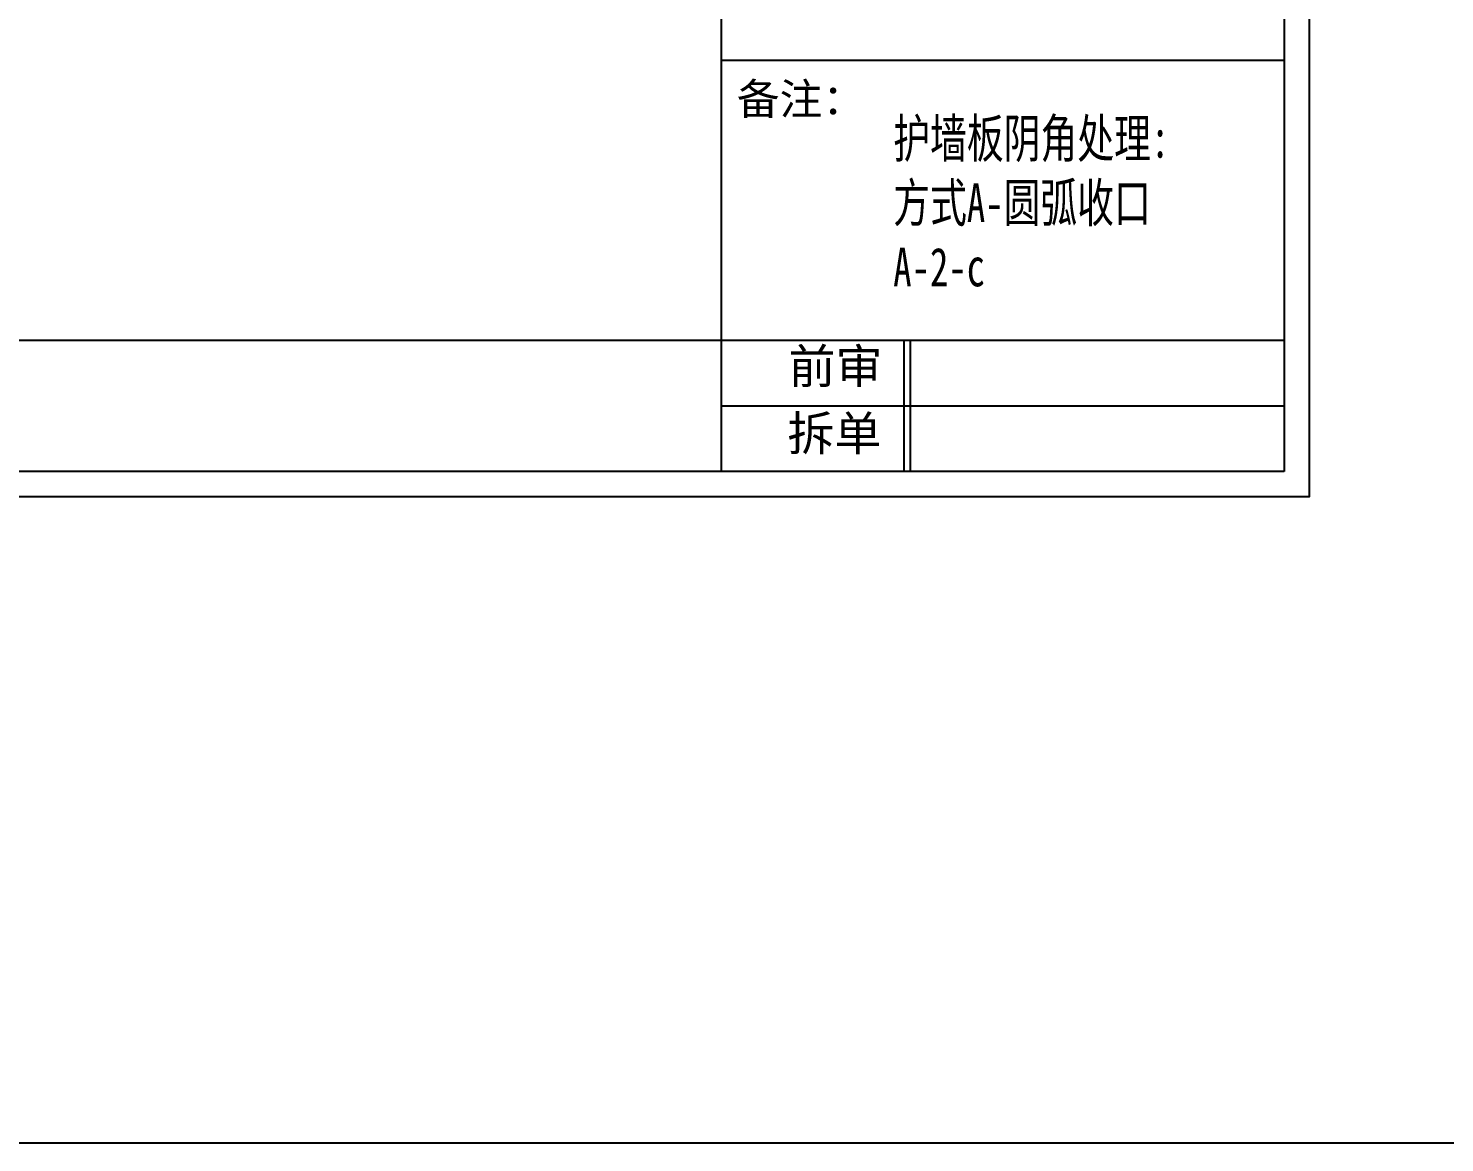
# Model space of a CAD drawing. Header units: millimetres. Extents: x 4862 to 20554, y 7569 to 11262.
# Drawn here: x 14461.6 to 14789.4, y 7569.4 to 7827.2 of the extents above; entities that cross this region are included whole.
import ezdxf

# ---------------------------------------------------------------- set-up
doc = ezdxf.new("R2010")
doc.units = ezdxf.units.MM
doc.layers.add('0 @ 1', color=7, linetype='Continuous')
doc.styles.get("Standard").update_dxf_attribs({"font": 'arial.ttf'})
doc.styles.add('宋体', font='SimSun.ttf')

# ---------------------------------------------------------------- blocks, each defined once
blk = doc.blocks.new('A$C398a0407')
for p, q in [((8134, 64), (8134, 6784)), ((8134, 1112.5), (9568, 1112.5)), ((443.2, 399), (9568, 399)), ((8598.6, 399), (8598.6, 64)), ((8614.7, 399), (8614.7, 64)), ((8134, 231.5), (9568, 231.5))]:
    blk.add_line(p, q)
for points in [[(9632, 0), (0, 0), (0, 6848), (9632, 6848)], [(9568, 64), (64, 64), (64, 6784), (9568, 6784)]]:
    blk.add_lwpolyline(points, close=True)
at = {"color": 8, "char_height": 88, "attachment_point": 1, "style": '宋体'}
for s, insert in [('前审', (8304.3, 376.5)), ('拆单', (8301.5, 205.4))]:
    blk.add_mtext_dynamic_manual_height_columns(s, width=479.717, gutter_width=10.1, heights=[0], dxfattribs=dict(at, insert=insert))
at = {"layer": '0 @ 1', "color": 30, "insert": (8172.7, 1053.7), "char_height": 80, "width": 452.345, "attachment_point": 1}
blk.add_mtext('{\\fSimSun|b0|i0|c134|p2;备注：}', dxfattribs=at)
blk = doc.blocks.new('A$Caecb7373')
at = {"color": 1}
blk.add_lwpolyline([(0, 821.76), (1155.84, 821.76), (1155.84, 0), (0, 0)], close=True, dxfattribs=at)

msp = doc.modelspace()

# ---------------------------------------------------------------- linework, layer by layer
msp.add_line((4862.317, 7569.359), (20477.138, 7569.359))

# ---------------------------------------------------------------- block references
at = {"xscale": 0.09079979139978399, "yscale": 0.09079979139978399, "zscale": 0.09079979139978399}
msp.add_blockref('A$C398a0407', (13883.499, 7718.828), dxfattribs=at)
at = {"color": 1, "xscale": 0.7566649283315219, "yscale": 0.7566649283315219, "zscale": 0.7566649283315219}
msp.add_blockref('A$Caecb7373', (13883.499, 7718.828), dxfattribs=at)

# ---------------------------------------------------------------- texts
at = {"color": 7, "insert": (14661.784, 7806.2), "char_height": 8.925, "width": 131.9828, "attachment_point": 1, "style": '宋体'}
msp.add_mtext('{\\W0.7;\\C4;护墙板阴角处理:\\P方式A-圆弧收口\\PA-2-c}', dxfattribs=at)

doc.saveas('drawing.dxf')
